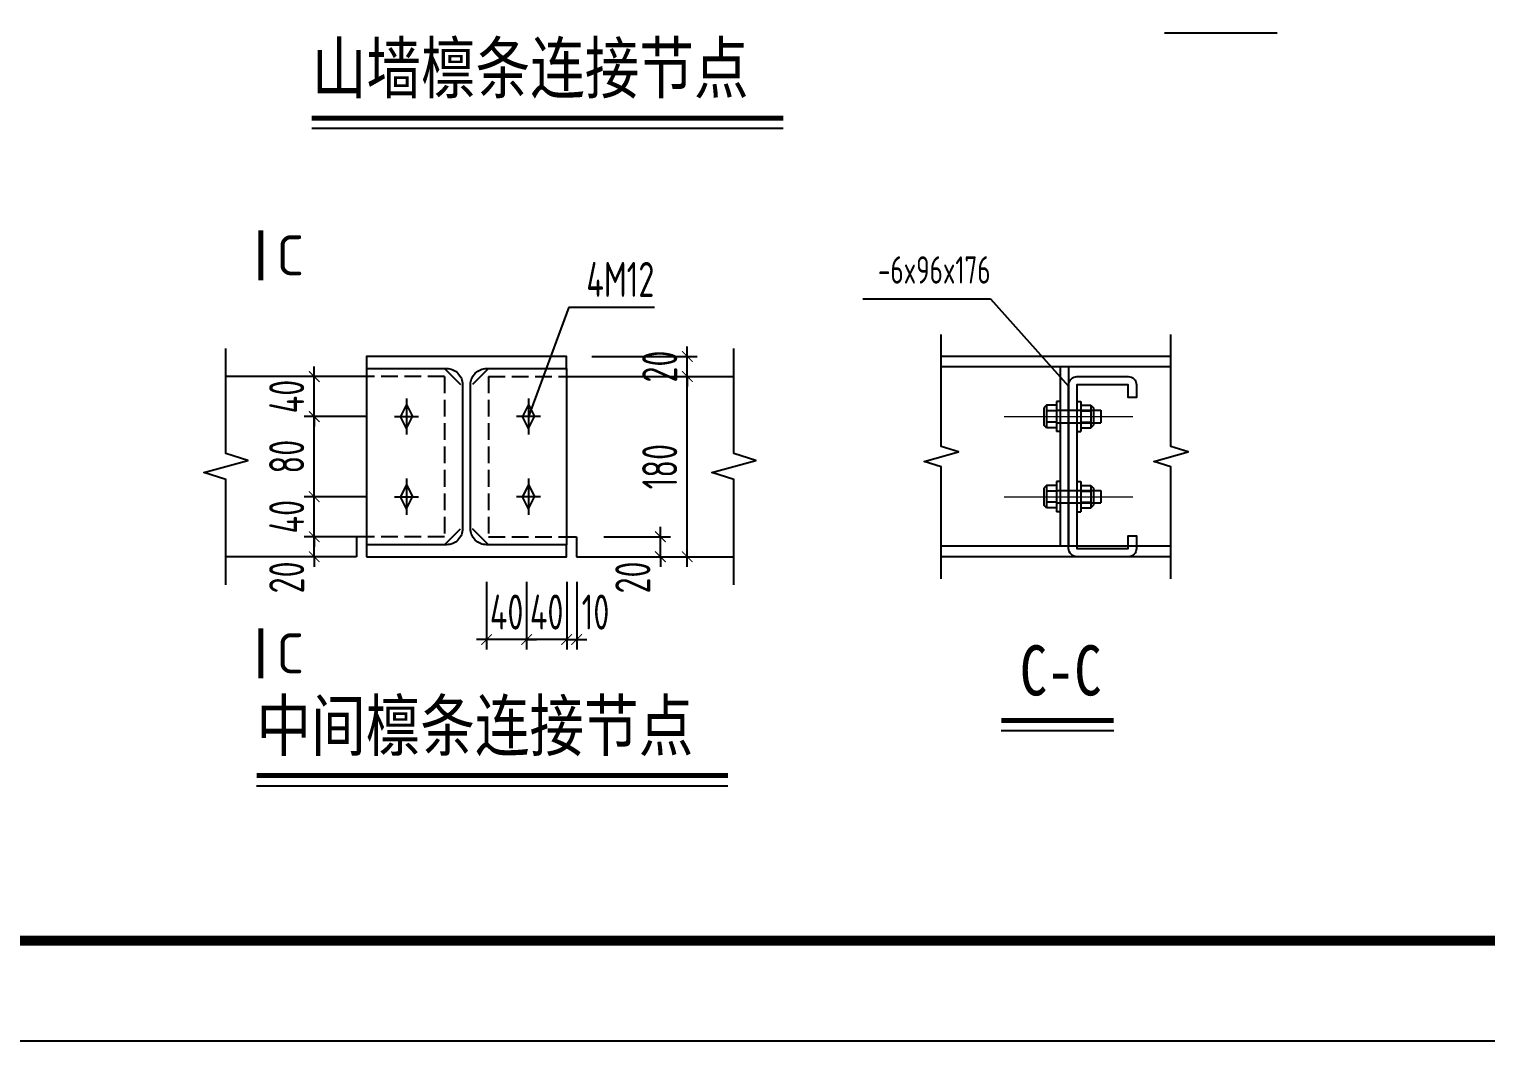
# Model space of a CAD drawing. Extents: x -159214 to 158333, y 7819 to 689505.
# Drawn here: x 60020 to 81857, y 7819 to 22979 of the extents above; entities that cross this region are included whole.
import ezdxf
from ezdxf.enums import TextEntityAlignment as Align

# ---------------------------------------------------------------- set-up
doc = ezdxf.new("R2010")
doc.units = 0
doc.header["$LTSCALE"] = 1000
doc.header["$PDMODE"] = 3
doc.linetypes.add('$0$DASH', pattern=[0.35, 0.25, -0.1])
doc.linetypes.add('x2', pattern=[1.25, 0.75, -0.5])
doc.layers.get('0').update_dxf_attribs({"linetype": 'CONTINUOUS'})
doc.layers.get('Defpoints').update_dxf_attribs({"linetype": 'CONTINUOUS'})
for name, color, linetype in [('LS', 2, 'CONTINUOUS'), ('LSX', 2, 'x2'), ('LT', 2, 'CONTINUOUS'), ('MOUNT', 3, 'CONTINUOUS'), ('PUB_DWGN', 7, 'CONTINUOUS'), ('PUB_TEXT', 7, 'CONTINUOUS'), ('PUB_TITLE', 4, 'CONTINUOUS'), ('S', 2, 'CONTINUOUS'), ('图名层', 7, 'CONTINUOUS'), ('建-轴', 1, 'CONTINUOUS'), ('邓-DIM', 3, 'CONTINUOUS'), ('邓-FLOOR', 6, 'CONTINUOUS'), ('邓-STGJ_BOLT_THIN', 9, 'CONTINUOUS'), ('邓-STXT_XG_THIN', 2, 'CONTINUOUS'), ('邓-TEXT', 7, 'CONTINUOUS'), ('邓-THICK', 6, 'CONTINUOUS'), ('邓-THIN', 7, 'CONTINUOUS')]:
    doc.layers.add(name, color=color, linetype=linetype)
doc.styles.add('-GBCBIGGBENOR', font='GBENOR.shx', dxfattribs={"bigfont": 'GBCBIG.shx'})
doc.styles.add('-黑体', font='SIMHEI.TTF')
doc.styles.add('HZTXT', font='romans', dxfattribs={"bigfont": 'hztxt'})
doc.styles.add('title_font', font='GBENOR.shx', dxfattribs={"bigfont": 'GBCBIG.shx'})
doc.styles.add('TSSD_Dimension', font='tssdeng.shx', dxfattribs={"width": 0.7, "bigfont": 'Hztxt.shx'})
doc.styles.add('TSSD_Label', font='tssdeng.shx', dxfattribs={"width": 0.7, "bigfont": 'Hztxt.shx'})
doc.dimstyles.new('TSSD_10_150', dxfattribs={"dimtxt": 525, "dimasz": 150, "dimexe": 150, "dimexo": 375, "dimgap": 150, "dimtad": 1, "dimdec": 0, "dimlfac": 0.066667, "dimzin": 0, "dimdsep": 46, "dimtxsty": 'TSSD_Dimension', "dimblk": 'ARCHTICK', "dimblk1": 'ARCHTICK', "dimblk2": 'ARCHTICK', "dimcen": 0, "dimdle": 150, "dimclrt": 7, "dimadec": 0, "dimazin": 0, "dimtfac": 1, "dimtdec": 0, "dimtix": 1, "dimtmove": 2, "dimatfit": 3, "dimfxl": 1, "dimtolj": 1, "dimtzin": 0, "dimarcsym": 0})

# ---------------------------------------------------------------- blocks, each defined once
blk = doc.blocks.new('结构A2+0.5')
at = {"layer": 'PUB_TITLE'}
blk.add_lwpolyline([(0, -63000), (133650, -63000), (133650, 0), (0, 0)], close=True, dxfattribs=at)
at = {"layer": 'PUB_TITLE', "const_width": 150}
blk.add_lwpolyline([(3750, -61500), (132150, -61500), (132150, -1500), (3750, -1500)], close=True, dxfattribs=at)
at = {"layer": 'MOUNT', "color": 4, "style": 'HZTXT'}
blk.add_attdef('00', (130703, -60956), '', height=330, dxfattribs=at)
at = {"layer": 'PUB_DWGN', "style": 'title_font'}
for tag, height, p in [('工程名称1', 900, (127304, -45157)), ('工程名称2', 900, (127304, -46498)), ('图号', 600, (127304, -61007))]:
    blk.add_attdef(tag, text='', height=height, dxfattribs=at).set_placement(p, align=Align.CENTER)
at = {"layer": 'PUB_TEXT', "style": '-GBCBIGGBENOR'}
for tag, height, p in [('图名1', 849, (127304, -51263)), ('图名2', 849, (127373, -52205)), ('日期', 600, (124615, -58935)), ('比例', 600, (129973, -58904))]:
    blk.add_attdef(tag, text='', height=height, dxfattribs=at).set_placement(p, align=Align.CENTER)
blk = doc.blocks.new('_ArchTick')
at = {"color": 0, "linetype": 'ByBlock', "const_width": 0.1}
blk.add_lwpolyline([(-0.53, -0.53), (0.53, 0.53)], dxfattribs=at)
blk = doc.blocks.new('*D250')
at = {"layer": 'Defpoints', "color": 0}
for p in [(68922, 17773), (69886, 17773), (68922, 15073)]:
    blk.add_point(p, dxfattribs=at)
at = {"layer": '邓-DIM', "color": 0, "lineweight": -2}
for p, q in [((69886, 14923), (69886, 17923)), ((69297, 17773), (70036, 17773)), ((69297, 15073), (70036, 15073))]:
    blk.add_line(p, q, dxfattribs=at)
at = {"layer": '邓-DIM', "color": 0, "lineweight": -2, "xscale": 150, "yscale": 150, "zscale": 150}
for p, rotation in [((69886, 17773), 90), ((69886, 15073), 270)]:
    blk.add_blockref('_ArchTick', p, dxfattribs=dict(at, rotation=rotation))
at = {"layer": '邓-DIM', "color": 7, "insert": (69473, 16423), "char_height": 525, "attachment_point": 5, "rotation": 90, "style": 'TSSD_Dimension'}
blk.add_mtext('\\A1;180', dxfattribs=at)
blk = doc.blocks.new('*D251')
at = {"layer": 'Defpoints', "color": 0}
for p in [(68078, 15073), (68228, 15073), (68228, 13832)]:
    blk.add_point(p, dxfattribs=at)
at = {"layer": '邓-DIM', "color": 0, "lineweight": -2}
for p, q in [((68078, 14698), (68078, 13682)), ((68228, 14698), (68228, 13682)), ((68078, 13832), (67928, 13832)), ((68078, 13832), (68228, 13832)), ((68228, 13832), (68378, 13832))]:
    blk.add_line(p, q, dxfattribs=at)
at = {"layer": '邓-DIM', "color": 0, "lineweight": -2, "xscale": 150, "yscale": 150, "zscale": 150}
blk.add_blockref('_ArchTick', (68078, 13832), dxfattribs=at)
at = {"layer": '邓-DIM', "color": 0, "lineweight": -2, "xscale": 150, "yscale": 150, "zscale": 150, "rotation": 180}
blk.add_blockref('_ArchTick', (68228, 13832), dxfattribs=at)
at = {"layer": '邓-DIM', "color": 7, "insert": (68510, 14244), "char_height": 525, "attachment_point": 5, "style": 'TSSD_Dimension'}
blk.add_mtext('\\A1;10', dxfattribs=at)
blk = doc.blocks.new('*D252')
at = {"layer": 'Defpoints', "color": 0}
for p in [(67478, 15073), (68078, 15073), (67478, 13832)]:
    blk.add_point(p, dxfattribs=at)
at = {"layer": '邓-DIM', "color": 0, "lineweight": -2}
for p, q in [((67478, 14698), (67478, 13682)), ((68078, 14698), (68078, 13682)), ((67478, 13832), (67328, 13832)), ((68078, 13832), (67478, 13832)), ((68078, 13832), (68228, 13832))]:
    blk.add_line(p, q, dxfattribs=at)
at = {"layer": '邓-DIM', "color": 0, "lineweight": -2, "xscale": 150, "yscale": 150, "zscale": 150}
blk.add_blockref('_ArchTick', (67478, 13832), dxfattribs=at)
at = {"layer": '邓-DIM', "color": 0, "lineweight": -2, "xscale": 150, "yscale": 150, "zscale": 150, "rotation": 180}
blk.add_blockref('_ArchTick', (68078, 13832), dxfattribs=at)
at = {"layer": '邓-DIM', "color": 7, "insert": (67778, 14244), "char_height": 525, "attachment_point": 5, "style": 'TSSD_Dimension'}
blk.add_mtext('\\A1;40', dxfattribs=at)
blk = doc.blocks.new('*D253')
at = {"layer": 'Defpoints', "color": 0}
for p in [(66878, 15073), (67478, 15073), (66878, 13832)]:
    blk.add_point(p, dxfattribs=at)
at = {"layer": '邓-DIM', "color": 0, "lineweight": -2}
for p, q in [((66878, 14698), (66878, 13682)), ((67478, 14698), (67478, 13682)), ((66878, 13832), (66728, 13832)), ((67478, 13832), (66878, 13832)), ((67478, 13832), (67628, 13832))]:
    blk.add_line(p, q, dxfattribs=at)
at = {"layer": '邓-DIM', "color": 0, "lineweight": -2, "xscale": 150, "yscale": 150, "zscale": 150}
blk.add_blockref('_ArchTick', (66878, 13832), dxfattribs=at)
at = {"layer": '邓-DIM', "color": 0, "lineweight": -2, "xscale": 150, "yscale": 150, "zscale": 150, "rotation": 180}
blk.add_blockref('_ArchTick', (67478, 13832), dxfattribs=at)
at = {"layer": '邓-DIM', "color": 7, "insert": (67178, 14244), "char_height": 525, "attachment_point": 5, "style": 'TSSD_Dimension'}
blk.add_mtext('\\A1;40', dxfattribs=at)
blk = doc.blocks.new('*D254')
at = {"layer": 'Defpoints', "color": 0}
for p in [(68258, 15373), (69483, 15373), (68258, 15073)]:
    blk.add_point(p, dxfattribs=at)
at = {"layer": '邓-DIM', "color": 0, "lineweight": -2}
for p, q in [((69483, 15373), (69483, 15523)), ((68633, 15373), (69633, 15373)), ((69483, 15073), (69483, 15373)), ((68633, 15073), (69633, 15073)), ((69483, 15073), (69483, 14923))]:
    blk.add_line(p, q, dxfattribs=at)
at = {"layer": '邓-DIM', "color": 0, "lineweight": -2, "xscale": 150, "yscale": 150, "zscale": 150}
for p, rotation in [((69483, 15373), 270), ((69483, 15073), 90)]:
    blk.add_blockref('_ArchTick', p, dxfattribs=dict(at, rotation=rotation))
at = {"layer": '邓-DIM', "color": 7, "insert": (69070, 14762), "char_height": 525, "attachment_point": 5, "rotation": 90, "style": 'TSSD_Dimension'}
blk.add_mtext('\\A1;20', dxfattribs=at)
blk = doc.blocks.new('*D255')
at = {"layer": 'Defpoints', "color": 0}
for p in [(64294, 15973), (65468, 15973), (65450, 15373)]:
    blk.add_point(p, dxfattribs=at)
at = {"layer": '邓-DIM', "color": 0, "lineweight": -2}
for p, q in [((65093, 15973), (64144, 15973)), ((64294, 15973), (64294, 16123)), ((64294, 15373), (64294, 15973)), ((65075, 15373), (64144, 15373)), ((64294, 15373), (64294, 15223))]:
    blk.add_line(p, q, dxfattribs=at)
at = {"layer": '邓-DIM', "color": 0, "lineweight": -2, "xscale": 150, "yscale": 150, "zscale": 150}
for p, rotation in [((64294, 15973), 270), ((64294, 15373), 90)]:
    blk.add_blockref('_ArchTick', p, dxfattribs=dict(at, rotation=rotation))
at = {"layer": '邓-DIM', "color": 7, "insert": (63881, 15673), "char_height": 525, "attachment_point": 5, "rotation": 90, "style": 'TSSD_Dimension'}
blk.add_mtext('\\A1;40', dxfattribs=at)
blk = doc.blocks.new('*D256')
at = {"layer": 'Defpoints', "color": 0}
for p in [(64294, 17173), (65468, 17173), (65468, 15973)]:
    blk.add_point(p, dxfattribs=at)
at = {"layer": '邓-DIM', "color": 0, "lineweight": -2}
for p, q in [((64294, 15823), (64294, 17323)), ((65093, 17173), (64144, 17173)), ((65093, 15973), (64144, 15973))]:
    blk.add_line(p, q, dxfattribs=at)
at = {"layer": '邓-DIM', "color": 0, "lineweight": -2, "xscale": 150, "yscale": 150, "zscale": 150}
for p, rotation in [((64294, 17173), 90), ((64294, 15973), 270)]:
    blk.add_blockref('_ArchTick', p, dxfattribs=dict(at, rotation=rotation))
at = {"layer": '邓-DIM', "color": 7, "insert": (63881, 16573), "char_height": 525, "attachment_point": 5, "rotation": 90, "style": 'TSSD_Dimension'}
blk.add_mtext('\\A1;80', dxfattribs=at)
blk = doc.blocks.new('*D257')
at = {"layer": 'Defpoints', "color": 0}
for p in [(64294, 17773), (65557, 17773), (65468, 17173)]:
    blk.add_point(p, dxfattribs=at)
at = {"layer": '邓-DIM', "color": 0, "lineweight": -2}
for p, q in [((64294, 17773), (64294, 17923)), ((65182, 17773), (64144, 17773)), ((64294, 17173), (64294, 17773)), ((65093, 17173), (64144, 17173)), ((64294, 17173), (64294, 17023))]:
    blk.add_line(p, q, dxfattribs=at)
at = {"layer": '邓-DIM', "color": 0, "lineweight": -2, "xscale": 150, "yscale": 150, "zscale": 150}
for p, rotation in [((64294, 17773), 270), ((64294, 17173), 90)]:
    blk.add_blockref('_ArchTick', p, dxfattribs=dict(at, rotation=rotation))
at = {"layer": '邓-DIM', "color": 7, "insert": (63881, 17473), "char_height": 525, "attachment_point": 5, "rotation": 90, "style": 'TSSD_Dimension'}
blk.add_mtext('\\A1;40', dxfattribs=at)
blk = doc.blocks.new('*D258')
at = {"layer": 'Defpoints', "color": 0}
for p in [(64294, 15373), (64898, 15373), (64898, 15073)]:
    blk.add_point(p, dxfattribs=at)
at = {"layer": '邓-DIM', "color": 0, "lineweight": -2}
for p, q in [((64294, 15373), (64294, 15523)), ((64523, 15373), (64144, 15373)), ((64294, 15073), (64294, 15373)), ((64523, 15073), (64144, 15073)), ((64294, 15073), (64294, 14923))]:
    blk.add_line(p, q, dxfattribs=at)
at = {"layer": '邓-DIM', "color": 0, "lineweight": -2, "xscale": 150, "yscale": 150, "zscale": 150}
for p, rotation in [((64294, 15373), 270), ((64294, 15073), 90)]:
    blk.add_blockref('_ArchTick', p, dxfattribs=dict(at, rotation=rotation))
at = {"layer": '邓-DIM', "color": 7, "insert": (63881, 14763), "char_height": 525, "attachment_point": 5, "rotation": 90, "style": 'TSSD_Dimension'}
blk.add_mtext('\\A1;20', dxfattribs=at)
blk = doc.blocks.new('*D259')
at = {"layer": 'Defpoints', "color": 0}
for p in [(68078, 18073), (69886, 18073), (68713, 17773)]:
    blk.add_point(p, dxfattribs=at)
at = {"layer": '邓-DIM', "color": 0, "lineweight": -2}
for p, q in [((69886, 18073), (69886, 18223)), ((68453, 18073), (70036, 18073)), ((69886, 17773), (69886, 18073)), ((69088, 17773), (70036, 17773)), ((69886, 17773), (69886, 17623))]:
    blk.add_line(p, q, dxfattribs=at)
at = {"layer": '邓-DIM', "color": 0, "lineweight": -2, "xscale": 150, "yscale": 150, "zscale": 150}
for p, rotation in [((69886, 18073), 270), ((69886, 17773), 90)]:
    blk.add_blockref('_ArchTick', p, dxfattribs=dict(at, rotation=rotation))
at = {"layer": '邓-DIM', "color": 7, "insert": (69473, 17923), "char_height": 525, "attachment_point": 5, "rotation": 90, "style": 'TSSD_Dimension'}
blk.add_mtext('\\A1;20', dxfattribs=at)

msp = doc.modelspace()

# ---------------------------------------------------------------- linework, layer by layer
at = {"layer": 'LS'}
for p, q in [((75270.5, 17342), (75230.7, 17302.2)), ((75230.7, 17302.2), (75230.7, 17043.8)), ((75270.5, 17342), (75270.5, 17003.9)), ((75420.8, 17342), (75270.5, 17342)), ((75420.8, 17257.5), (75270.5, 17257.5)), ((75420.8, 17398.3), (75420.8, 16947.6)), ((75477.1, 17398.3), (75420.8, 17398.3)), ((75477.1, 17398.3), (75477.1, 16947.6)), ((75727.6, 17398.3), (75727.6, 16947.6)), ((75727.6, 17398.3), (75783.9, 17398.3)), ((75783.9, 17398.3), (75783.9, 16947.6)), ((75783.9, 17342), (75783.9, 17003.9)), ((75783.9, 17342), (75934.2, 17342)), ((75783.9, 17257.5), (75934.2, 17257.5)), ((75934.2, 17342), (75934.2, 17003.9)), ((75934.2, 17342), (75974, 17302.2)), ((75974, 17302.2), (75974, 17043.8)), ((75974, 17266.9), (76086.7, 17266.9)), ((76086.7, 17266.9), (76086.7, 17079.1)), ((75270.5, 17003.9), (75230.7, 17043.8)), ((75420.8, 17088.4), (75270.5, 17088.4)), ((75783.9, 17088.4), (75934.2, 17088.4)), ((75934.2, 17003.9), (75974, 17043.8)), ((75974, 17079.1), (76086.7, 17079.1)), ((75420.8, 17003.9), (75270.5, 17003.9)), ((75477.1, 16947.6), (75420.8, 16947.6)), ((75727.6, 16947.6), (75783.9, 16947.6)), ((75783.9, 17003.9), (75934.2, 17003.9)), ((75477.1, 16198.3), (75420.8, 16198.3)), ((75420.8, 16198.3), (75420.8, 15747.6)), ((75477.1, 16198.3), (75477.1, 15747.6)), ((75727.6, 16198.3), (75783.9, 16198.3)), ((75727.6, 16198.3), (75727.6, 15747.6)), ((75783.9, 16198.3), (75783.9, 15747.6)), ((75270.5, 16142), (75230.7, 16102.2)), ((75230.7, 16102.2), (75230.7, 15843.8)), ((75270.5, 16142), (75270.5, 15803.9)), ((75420.8, 16142), (75270.5, 16142)), ((75420.8, 16057.5), (75270.5, 16057.5)), ((75783.9, 16142), (75934.2, 16142)), ((75783.9, 16142), (75783.9, 15803.9)), ((75783.9, 16057.5), (75934.2, 16057.5)), ((75934.2, 16142), (75934.2, 15803.9)), ((75934.2, 16142), (75974, 16102.2)), ((75974, 16102.2), (75974, 15843.8)), ((75974, 16066.9), (76086.7, 16066.9)), ((76086.7, 16066.9), (76086.7, 15879.1)), ((75270.5, 15803.9), (75230.7, 15843.8)), ((75420.8, 15888.4), (75270.5, 15888.4)), ((75420.8, 15803.9), (75270.5, 15803.9)), ((75477.1, 15747.6), (75420.8, 15747.6)), ((75727.6, 15747.6), (75783.9, 15747.6)), ((75783.9, 15888.4), (75934.2, 15888.4)), ((75783.9, 15803.9), (75934.2, 15803.9)), ((75934.2, 15803.9), (75974, 15843.8)), ((75974, 15879.1), (76086.7, 15879.1))]:
    msp.add_line(p, q, dxfattribs=at)
at = {"layer": 'LSX'}
for p, q in [((75420.8, 17266.9), (75974, 17266.9)), ((75420.8, 17079.1), (75974, 17079.1)), ((75420.8, 16066.9), (75974, 16066.9)), ((75420.8, 15879.1), (75974, 15879.1))]:
    msp.add_line(p, q, dxfattribs=at)
at = {"layer": 'LT'}
for p, q in [((65047.7, 17773), (62967.5, 17773)), ((68107.7, 17773), (70585.1, 17773)), ((65077.7, 15373), (64927.7, 15373)), ((64927.7, 15373), (64927.7, 15073)), ((68107.7, 15373), (68227.7, 15373)), ((68227.7, 15373), (68227.7, 15073)), ((64927.7, 15073), (62967.5, 15073)), ((68227.7, 15073), (70585.1, 15073))]:
    msp.add_line(p, q, dxfattribs=at)
at = {"layer": 'LT', "linetype": '$0$DASH'}
for p, q in [((66247.7, 17773), (65047.7, 17773)), ((66247.7, 17773), (66247.7, 15373)), ((66907.7, 17773), (68107.7, 17773)), ((66907.7, 17773), (66907.7, 15373)), ((66247.7, 15373), (65047.7, 15373)), ((66907.7, 15373), (68107.7, 15373))]:
    msp.add_line(p, q, dxfattribs=at)
at = {"layer": 'LT'}
msp.add_lwpolyline([(75727.6, 15073, -0.4142136), (75602.3, 15198.2), (75602.3, 17647.8, -0.4142136), (75727.6, 17773), (76494.5, 17773, -0.4142136), (76619.7, 17647.8), (76619.7, 17459.9), (76494.5, 17459.9), (76494.5, 17647.8), (75727.6, 17647.8), (75727.6, 15198.2), (76494.5, 15198.2), (76494.5, 15386), (76619.7, 15386), (76619.7, 15198.2, -0.4142136), (76494.5, 15073)], format="xyb", close=True, dxfattribs=at)
at = {"layer": 'S'}
for p, q in [((77136.2, 18073), (73692.9, 18073)), ((77136.2, 17916.4), (73692.9, 17916.4)), ((75477.1, 17916.4), (75477.1, 15243.4)), ((75602.3, 17916.4), (75602.3, 15243.4)), ((77136.2, 15229.5), (73692.9, 15229.5)), ((77136.2, 15073), (73692.9, 15073))]:
    msp.add_line(p, q, dxfattribs=at)
at = {"layer": '图名层'}
for points in [[(77041.4, 22922.5), (78726.8, 22922.5)], [(64257.8, 21496.2), (71324.4, 21496.2)], [(74593.1, 12470.7), (76278.4, 12470.7)], [(63429.1, 11642.6), (70495.7, 11642.6)]]:
    msp.add_lwpolyline(points, dxfattribs=at)
at = {"layer": '图名层', "const_width": 75}
for points in [[(64257.8, 21646.2), (71324.4, 21646.2)], [(74593.1, 12620.7), (76278.4, 12620.7)], [(63429.1, 11792.6), (70495.7, 11792.6)]]:
    msp.add_lwpolyline(points, dxfattribs=at)
at = {"layer": '建-轴', "lineweight": 0}
for p, q in [((74638.2, 17173), (76566.5, 17173)), ((74638.2, 15973), (76566.5, 15973))]:
    msp.add_line(p, q, dxfattribs=at)
at = {"layer": '邓-FLOOR'}
for p, q in [((65077.7, 17893), (65077.7, 15253)), ((66247.7, 17893), (66487.7, 17653)), ((66907.7, 17893), (66667.7, 17653)), ((68077.7, 17893), (68077.7, 15253)), ((66247.7, 15253), (66487.7, 15493)), ((66907.7, 15253), (66667.7, 15493))]:
    msp.add_line(p, q, dxfattribs=at)
at = {"layer": '邓-STGJ_BOLT_THIN'}
for p, q in [((65677.7, 17353), (65587.7, 17173)), ((65677.7, 17443), (65677.7, 16903)), ((65677.7, 17353), (65767.7, 17173)), ((67507.7, 17353), (67417.7, 17173)), ((67507.7, 17443), (67507.7, 16903)), ((67507.7, 17353), (67597.7, 17173)), ((65497.7, 17173), (65857.7, 17173)), ((65677.7, 16993), (65587.7, 17173)), ((65677.7, 16993), (65767.7, 17173)), ((67687.7, 17173), (67327.7, 17173)), ((67507.7, 16993), (67417.7, 17173)), ((67507.7, 16993), (67597.7, 17173)), ((65677.7, 16243), (65677.7, 15703)), ((67507.7, 16243), (67507.7, 15703)), ((65497.7, 15973), (65857.7, 15973)), ((65677.7, 16153), (65587.7, 15973)), ((65677.7, 15793), (65587.7, 15973)), ((65677.7, 16153), (65767.7, 15973)), ((65677.7, 15793), (65767.7, 15973)), ((67687.7, 15973), (67327.7, 15973)), ((67507.7, 16153), (67417.7, 15973)), ((67507.7, 15793), (67417.7, 15973)), ((67507.7, 16153), (67597.7, 15973)), ((67507.7, 15793), (67597.7, 15973))]:
    msp.add_line(p, q, dxfattribs=at)
at = {"layer": '邓-STXT_XG_THIN'}
msp.add_lwpolyline([(65077.7, 15073), (68077.7, 15073), (68077.7, 15253), (66877.7, 15253, -0.4142136), (66637.7, 15493), (66637.7, 17653, -0.4142136), (66877.7, 17893), (68077.7, 17893), (68077.7, 18073), (65077.7, 18073), (65077.7, 17893), (66277.7, 17893, -0.4142136), (66517.7, 17653), (66517.7, 15493, -0.4142136), (66277.7, 15253), (65077.7, 15253), (65077.7, 15073)], format="xyb", dxfattribs=at)
at = {"layer": '邓-TEXT'}
for p, q in [((68110.7, 18812.5), (67507.7, 17173)), ((68110.7, 18812.5), (69392.4, 18812.5)), ((72516.3, 18939.6), (74432.2, 18939.6)), ((74432.2, 18939.6), (75602.3, 17627.6))]:
    msp.add_line(p, q, dxfattribs=at)
at = {"layer": '邓-THICK', "const_width": 75}
for points in [[(63491.4, 19214.5), (63491.4, 19964.5)], [(63491.4, 14000.5), (63491.4, 13250.5)]]:
    msp.add_lwpolyline(points, dxfattribs=at)
at = {"layer": '邓-THIN'}
for points in [[(73692.9, 14744.3), (73692.9, 16420.4), (73434.7, 16502.5), (73951.2, 16643.4), (73692.9, 16725.6), (73692.9, 18401.6)], [(77136.2, 14744.3), (77136.2, 16420.4), (76878, 16502.5), (77394.5, 16643.4), (77136.2, 16725.6), (77136.2, 18401.6)], [(62967.5, 14653), (62967.5, 16228), (62637.5, 16333), (63297.5, 16513), (62967.5, 16618), (62967.5, 18193)], [(70585.1, 14653), (70585.1, 16228), (70255.1, 16333), (70915.1, 16513), (70585.1, 16618), (70585.1, 18193)]]:
    msp.add_lwpolyline(points, dxfattribs=at)

# ---------------------------------------------------------------- block references
at = {"layer": '邓-DIM'}
msp.add_blockref('结构A2+0.5', (24682.6, 70818.8), dxfattribs=at)

# ---------------------------------------------------------------- texts
at = {"layer": '图名层', "style": '-黑体', "width": 0.8}
for s, p in [('山墙檩条连接节点', (64257.8, 21796.2)), ('C-C', (74871.3, 12770.7)), ('中间檩条连接节点', (63429.1, 11942.6))]:
    msp.add_text(s, height=750, dxfattribs=at).set_placement(p, align=Align.BOTTOM_LEFT)
at = {"layer": '邓-TEXT', "style": 'TSSD_Label', "width": 0.7}
msp.add_text('4M12', height=525, dxfattribs=at).set_placement((69392.4, 19490.6), align=Align.TOP_RIGHT)
msp.add_text('-6x96x176', height=410.85, dxfattribs=at).set_placement((74432.2, 19042.4), align=Align.BOTTOM_RIGHT)
at = {"layer": '邓-THICK', "style": 'TSSD_Label'}
for p in [(63728.9, 19289.5), (63728.9, 13325.5)]:
    msp.add_text('C', height=600, dxfattribs=at).set_placement(p)

# ---------------------------------------------------------------- dimensions: what is measured, and where the dimension line sits
at = {"layer": '邓-DIM'}
for base, p1, p2, picture, middle in [((69886, 18073), (68713, 17773), (68077.7, 18073), '*D259', (69473.5, 17923)), ((64293.8, 17773), (65467.7, 17173), (65557.1, 17773), '*D257', (63881.3, 17473)), ((69886, 17773), (68922.5, 15073), (68922.5, 17773), '*D250', (69473.5, 16423)), ((64293.8, 17173), (65467.7, 15973), (65467.7, 17173), '*D256', (63881.3, 16573)), ((64293.8, 15973), (65449.6, 15373), (65467.7, 15973), '*D255', (63881.3, 15673))]:
    dim = msp.add_linear_dim(base=base, p1=p1, p2=p2, angle=90, dimstyle='TSSD_10_150', dxfattribs=at)
    dim.commit()
    dim.dimension.update_dxf_attribs({"geometry": picture, "text_midpoint": middle})
for base, p1, p2, picture, middle in [((64293.8, 15373), (64897.7, 15073), (64897.7, 15373), '*D258', (63881.3, 14762.7)), ((69482.5, 15373), (68257.7, 15073), (68257.7, 15373), '*D254', (69070, 14762))]:
    dim = msp.add_linear_dim(base=base, p1=p1, p2=p2, angle=90, dimstyle='TSSD_10_150', dxfattribs=at)
    dim.commit()
    dim.dimension.update_dxf_attribs({"geometry": picture, "text_midpoint": middle, "dimtype": 160})
for base, p1, p2, picture, middle in [((66877.7, 13831.6), (67477.7, 15073), (66877.7, 15073), '*D253', (67177.7, 14244.1)), ((67477.7, 13831.6), (68077.7, 15073), (67477.7, 15073), '*D252', (67777.7, 14244.1))]:
    dim = msp.add_linear_dim(base=base, p1=p1, p2=p2, dimstyle='TSSD_10_150', dxfattribs=at)
    dim.commit()
    dim.dimension.update_dxf_attribs({"geometry": picture, "text_midpoint": middle})
dim = msp.add_linear_dim(base=(68227.7, 13831.6), p1=(68077.7, 15073), p2=(68227.7, 15073), dimstyle='TSSD_10_150', dxfattribs=at)
dim.commit()
dim.dimension.update_dxf_attribs({"geometry": '*D251', "text_midpoint": (68509.7, 14244.1), "dimtype": 160})

doc.saveas('drawing.dxf')
